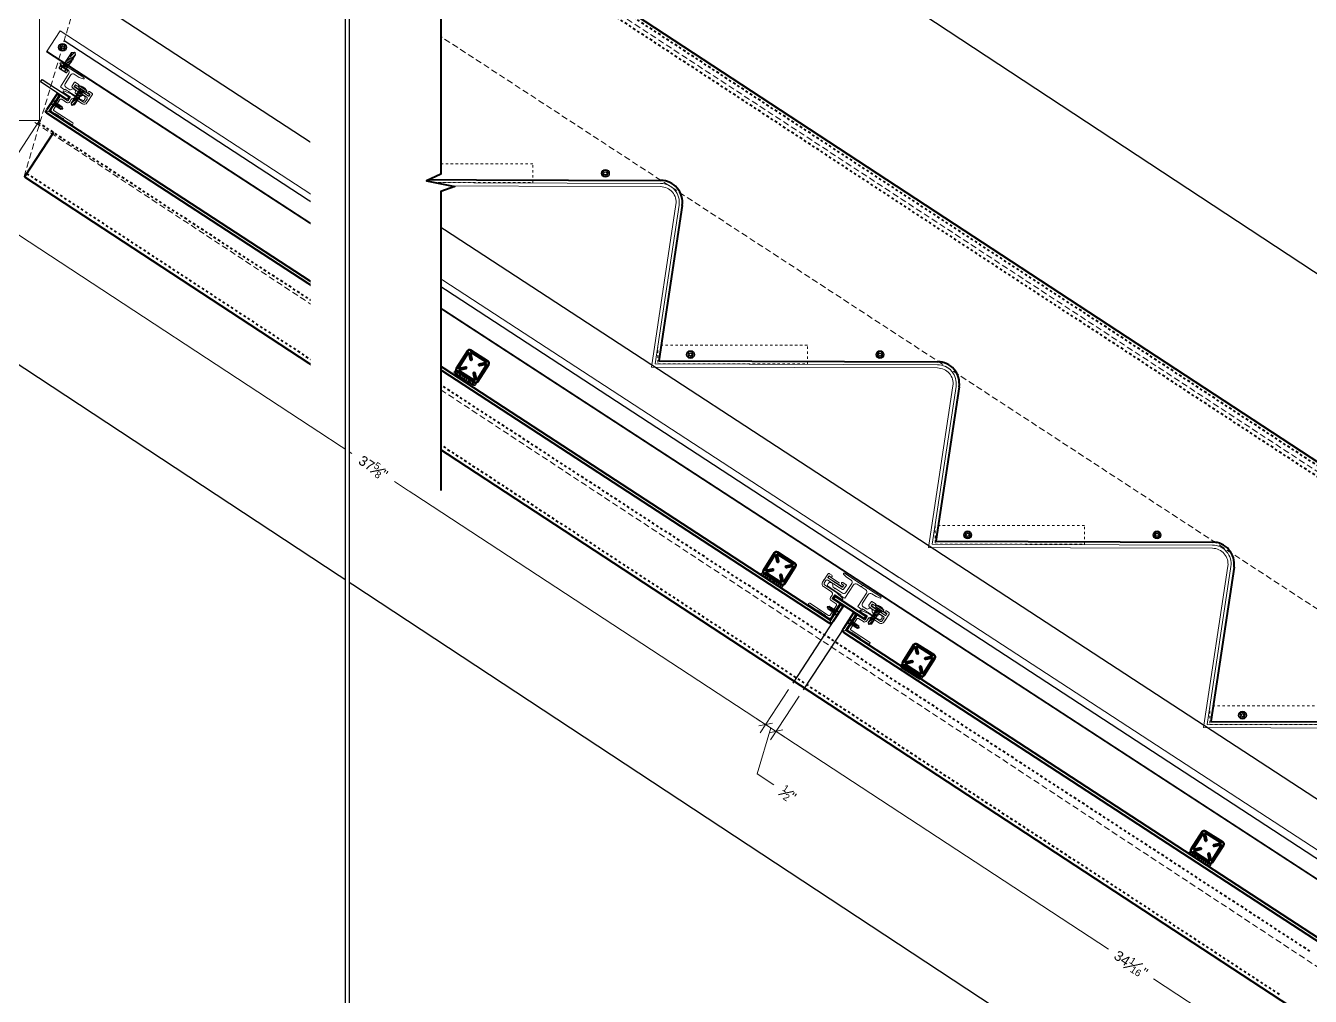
# Model space of a CAD drawing. Header units: inches. Extents: x -301 to 39679, y -468 to 370.
# Drawn here: x 1536.1 to 1587.7, y 42.2 to 81.2 of the extents above; entities that cross this region are included whole.
import ezdxf
from ezdxf.enums import TextEntityAlignment as Align

# ---------------------------------------------------------------- set-up
doc = ezdxf.new("R2010")
doc.units = ezdxf.units.IN
doc.header["$MEASUREMENT"] = 0
for name, pattern in [('DASHED', [0.75, 0.5, -0.25]), ('DASHED2', [0.375, 0.25, -0.125]), ('HIDDEN', [0.375, 0.25, -0.125]), ('HIDDEN2', [0.1875, 0.125, -0.0625])]:
    doc.linetypes.add(name, pattern=pattern)
doc.layers.get('Defpoints').update_dxf_attribs({"color": 3})
doc.layers.add('NSE-Border', color=156, linetype='Continuous', plot=False)
doc.layers.add('NSE-Construction', color=86, linetype='Continuous', plot=False)
for name, color, linetype, lineweight in [('NSE-By_Others', 252, 'Continuous', 0), ('NSE-By_Others_Hidden', 252, 'HIDDEN', 0), ('NSE-Furring 01', 30, 'Continuous', 18), ('NSE-Hardware', 111, 'Continuous', 25), ('NSE-Notes', 11, 'Continuous', 40), ('NSE-Panels 01', 1, 'Continuous', 40), ('NSE-Sealant', 143, 'Continuous', 13), ('NSE-Title', 51, 'Continuous', 9)]:
    doc.layers.add(name, color=color, linetype=linetype, lineweight=lineweight)
doc.layers.add('NSE-Detail Border', color=7, linetype='Continuous')
doc.layers.add('Wipeouts', color=7, linetype='Continuous')
doc.styles.add('004 - NSSM - Standard', font='arial.ttf', dxfattribs={"height": 0.4})
doc.styles.add('008 - NSSM - Standard', font='arial.ttf', dxfattribs={"height": 0.8})
doc.styles.add('3_0-0_TEXT', font='simplex.shx', dxfattribs={"width": 0.7, "height": 0.375})
doc.dimstyles.new('$$$FASTENER$$$', dxfattribs={"dimtxt": 0.375, "dimasz": 0, "dimexe": 0, "dimexo": 0, "dimgap": 0, "dimtad": 0, "dimtih": 1, "dimtoh": 1, "dimdec": 4, "dimzin": 3, "dimdsep": 46, "dimlunit": 4, "dimtxsty": '3_0-0_TEXT', "dimblk": 'NONE', "dimcen": 0, "dimclrd": 256, "dimclre": 256, "dimclrt": 256, "dimadec": 0, "dimazin": 0, "dimtfac": 0.375, "dimtdec": 4, "dimtofl": 0, "dimtmove": 1, "dimatfit": 3, "dimldrblk": 'NONE', "dimfxl": 1, "dimtolj": 1, "dimtzin": 0, "dimarcsym": 0})
doc.dimstyles.new('004 - NSSM - Standard$0', dxfattribs={"dimtxt": 0.4, "dimasz": 0.4, "dimexe": 0.4, "dimexo": 0.4, "dimgap": 0.4, "dimtad": 0, "dimdec": 4, "dimzin": 3, "dimdsep": 46, "dimlunit": 5, "dimtxsty": '004 - NSSM - Standard', "dimblk": 'OBLIQUE', "dimcen": 0.4, "dimclrd": 256, "dimclre": 256, "dimclrt": 256, "dimazin": 0, "dimtfac": 0.7, "dimtdec": 4, "dimtmove": 1, "dimatfit": 2, "dimfxl": 1, "dimtfill": 1, "dimtfillclr": 11, "dimfrac": 1, "dimtolj": 1, "dimtzin": 0, "dimlwd": 0, "dimlwe": 0, "dimarcsym": 0})

# ---------------------------------------------------------------- blocks, each defined once
blk = doc.blocks.new('*U156')
blk.add_wipeout([(32.646, 1.129), (32.646, 0), (0, 0), (0, 22.625), (32.688, 22.625), (32.688, 0), (32.646, 0), (32.646, 22.583), (0.042, 22.583), (0.042, 1.129)])
at = {"layer": 'Defpoints', "ltscale": 0.0625}
blk.add_lwpolyline([(0.042, 1.129), (32.646, 1.129), (32.646, 22.583), (0.042, 22.583)], close=True, dxfattribs=at)
at = {"layer": 'NSE-Border', "ltscale": 0.0625}
blk.add_lwpolyline([(0, 0), (32.688, 0), (32.688, 22.625), (0, 22.625)], close=True, dxfattribs=at)
at = {"layer": 'Defpoints', "style": '008 - NSSM - Standard'}
blk.add_attdef('DETAIL_NUMBER', text='', height=0.218, dxfattribs=at).set_placement((0.625, 0.567), align=Align.MIDDLE_CENTER)
at = {"layer": 'NSE-Title', "style": '004 - NSSM - Standard'}
for tag, p in [('DETAIL_DESCRIPTION', (1.129, 0.62)), ('ARCH_REF', (2.197, 0.388))]:
    blk.add_attdef(tag, p, '', height=0.134, dxfattribs=at)
blk = doc.blocks.new('_None')
blk = doc.blocks.new('*U110')
at = {"linetype": 'Continuous'}
blk.add_lwpolyline([(0.642, -1.543), (0.77, -1.543, 0.414214), (0.9, -1.413), (0.9, -1.041, -0.414214), (1, -0.941), (1.109, -0.941, 0.414214), (1.205, -0.845), (1.205, -0.616, -0.414214), (1.255, -0.566), (1.71, -0.566, -0.414214), (1.76, -0.616), (1.76, -1.503, 1), (1.84, -1.503), (1.84, -1.121, 0.302776), (1.827, -1.103, -0.666667), (1.827, -1.08, 0.666667), (1.827, -1.043, -0.666667), (1.827, -1.02, 0.666667), (1.827, -0.983, -0.666667), (1.827, -0.96, 0.666667), (1.827, -0.923, -0.666667), (1.827, -0.9, 0.666667), (1.827, -0.863, -0.666667), (1.827, -0.84, 0.666667), (1.827, -0.803, -0.666667), (1.827, -0.78, 0.666667), (1.827, -0.743, -0.666667), (1.827, -0.72, 0.302776), (1.84, -0.701), (1.84, -0.539, 0.198912), (1.835, -0.528), (1.797, -0.491, 0.198912), (1.786, -0.486), (1.654, -0.486, 0.302776), (1.636, -0.498, -0.666667), (1.612, -0.498, 0.666667), (1.576, -0.498, -0.666667), (1.552, -0.498, 0.666667), (1.516, -0.498, -0.666667), (1.492, -0.498, 0.666667), (1.456, -0.498, -0.666667), (1.432, -0.498, 0.666667), (1.396, -0.498, -0.666667), (1.372, -0.498, 0.666667), (1.336, -0.498, -0.666667), (1.312, -0.498, 0.666667), (1.276, -0.498, -0.666667), (1.252, -0.498, 0.666667), (1.216, -0.498, -0.666667), (1.192, -0.498, 0.302776), (1.174, -0.486), (1.141, -0.486, 0.414214), (1.125, -0.502), (1.125, -0.845, -0.414214), (1.109, -0.861), (0.948, -0.861, -0.414214), (0.932, -0.845), (0.932, -0.58, 0.045635), (0.931, -0.577), (0.917, -0.5, 0.832406), (0.883, -0.5), (0.82, -0.843, 0.045635), (0.82, -0.845), (0.82, -1.413, -0.414214), (0.77, -1.463), (0.642, -1.463, -0.414214), (0.592, -1.413), (0.592, -0.861, 0.01996), (0.592, -0.86), (0.581, -0.719, 0.391021), (0.531, -0.673), (0.354, -0.673, 0.414214), (0.338, -0.689), (0.338, -0.849, 1), (0.418, -0.849), (0.418, -0.769, -0.414214), (0.434, -0.753), (0.496, -0.753, -0.414214), (0.512, -0.769), (0.512, -1.086, 0.262938), (0.52, -1.1, -0.564932), (0.52, -1.125, 0.262938), (0.512, -1.139), (0.512, -1.447, -0.414214), (0.496, -1.463), (0.434, -1.463, -0.414214), (0.418, -1.447), (0.418, -1.383, 1), (0.338, -1.383), (0.338, -1.493, 0.414214), (0.388, -1.543), (0.706, -1.543)], format="xyb", dxfattribs=at)
at = {"linetype": 'DASHED', "lineweight": 0, "transparency": 16777216}
blk.add_lwpolyline([(0.496, -0.772), (0.496, -1.452), (0.434, -1.452), (0.434, -0.772)], close=True, dxfattribs=at)
blk = doc.blocks.new('*U158')
at = {"transparency": 16777216}
blk.add_lwpolyline([(0.798, -0.617), (0.806, -0.625), (0.798, -0.632), (0.806, -0.64), (0.798, -0.647), (0.806, -0.655), (0.798, -0.662), (0.806, -0.67), (0.798, -0.677), (0.806, -0.685), (0.798, -0.692), (0.806, -0.7), (0.798, -0.707), (0.806, -0.715), (0.798, -0.722), (0.806, -0.73), (0.798, -0.737), (0.806, -0.745), (0.798, -0.752), (0.806, -0.76), (0.798, -0.767), (0.806, -0.775), (0.798, -0.782), (0.806, -0.79), (0.798, -0.797), (0.806, -0.805), (0.798, -0.812), (0.806, -0.82), (0.798, -0.827), (0.806, -0.835), (0.798, -0.842), (0.806, -0.85), (0.798, -0.857), (0.806, -0.865), (0.798, -0.872), (0.806, -0.88), (0.798, -0.887), (0.806, -0.895), (0.798, -0.902), (0.806, -0.91), (0.798, -0.917), (0.806, -0.925), (0.798, -0.932), (0.806, -0.94), (0.798, -0.947), (0.806, -0.955), (0.798, -0.962), (0.806, -0.97), (0.798, -0.977), (0.806, -0.985), (0.798, -0.992), (0.806, -1), (0.798, -1.007), (0.806, -1.015), (0.798, -1.022), (0.806, -1.03), (0.798, -1.037), (0.806, -1.045), (0.798, -1.052), (0.806, -1.06), (0.798, -1.067), (0.806, -1.075), (0.798, -1.082), (0.806, -1.09), (0.798, -1.097), (0.806, -1.105), (0.798, -1.112), (0.806, -1.12), (0.798, -1.127), (0.806, -1.135), (0.798, -1.142), (0.806, -1.15), (0.798, -1.157), (0.806, -1.165), (0.806, -1.187), (0.789, -1.35, -0.383421), (0.761, -1.375), (0.716, -1.375, -0.918526), (0.679, -1.179, 0.337188), (0.716, -1.131), (0.716, -0.948, 0.337188), (0.679, -0.9, -0.760886), (0.679, -0.707, 0.337188), (0.716, -0.659), (0.716, -0.497, 0.414214), (0.616, -0.397), (0.19, -0.397, 0.414214), (0.09, -0.497), (0.09, -0.71), (0.055, -0.875, -0.900068), (0, -0.87), (0, -0.015, 1), (0, 0.015), (0, 0.87, -0.900068), (0.055, 0.875), (0.09, 0.71), (0.09, 0.497, 0.414214), (0.19, 0.397), (0.616, 0.397, 0.414214), (0.716, 0.497), (0.716, 0.835, 1), (0.716, 0.855), (0.716, 0.869, 1), (0.716, 0.889), (0.716, 0.943, 0.337188), (0.679, 0.991, -0.873386), (0.706, 1.187), (0.761, 1.187, -0.383421), (0.789, 1.163), (0.806, 1), (0.806, 0.513), (0.836, 0.513), (0.836, 0.397), (0.825, 0.307), (0.19, 0.307, 0.414214), (0.09, 0.207), (0.09, 0.015, 1), (0.09, -0.015), (0.09, -0.207, 0.414214), (0.19, -0.307), (0.825, -0.307), (0.836, -0.397), (0.836, -0.513), (0.806, -0.513), (0.806, -0.55), (0.798, -0.557), (0.806, -0.565), (0.798, -0.572), (0.806, -0.58), (0.798, -0.587), (0.806, -0.595), (0.798, -0.602), (0.806, -0.61)], format="xyb", close=True, dxfattribs=at)
blk = doc.blocks.new('Bolt Head')
blk.add_lwpolyline([(0.25, 0), (0.12, 0.22), (-0.12, 0.22), (-0.25, 0), (-0.12, -0.22), (0.12, -0.22)], close=True)
for radius in [0.312, 0.125]:
    blk.add_circle((0, 0), radius)
blk = doc.blocks.new('*U49')
at = {"linetype": 'Continuous'}
blk.add_lwpolyline([(0.642, 1.543), (0.77, 1.543, -0.414214), (0.9, 1.413), (0.9, 1.041, 0.414214), (1, 0.941), (1.109, 0.941, -0.414214), (1.205, 0.845), (1.205, 0.616, 0.414214), (1.255, 0.566), (1.71, 0.566, 0.414214), (1.76, 0.616), (1.76, 1.503, -1), (1.84, 1.503), (1.84, 1.121, -0.302776), (1.827, 1.103, 0.666667), (1.827, 1.08, -0.666667), (1.827, 1.043, 0.666667), (1.827, 1.02, -0.666667), (1.827, 0.983, 0.666667), (1.827, 0.96, -0.666667), (1.827, 0.923, 0.666667), (1.827, 0.9, -0.666667), (1.827, 0.863, 0.666667), (1.827, 0.84, -0.666667), (1.827, 0.803, 0.666667), (1.827, 0.78, -0.666667), (1.827, 0.743, 0.666667), (1.827, 0.72, -0.302776), (1.84, 0.701), (1.84, 0.539, -0.198912), (1.835, 0.528), (1.797, 0.491, -0.198912), (1.786, 0.486), (1.654, 0.486, -0.302776), (1.636, 0.498, 0.666667), (1.612, 0.498, -0.666667), (1.576, 0.498, 0.666667), (1.552, 0.498, -0.666667), (1.516, 0.498, 0.666667), (1.492, 0.498, -0.666667), (1.456, 0.498, 0.666667), (1.432, 0.498, -0.666667), (1.396, 0.498, 0.666667), (1.372, 0.498, -0.666667), (1.336, 0.498, 0.666667), (1.312, 0.498, -0.666667), (1.276, 0.498, 0.666667), (1.252, 0.498, -0.666667), (1.216, 0.498, 0.666667), (1.192, 0.498, -0.302776), (1.174, 0.486), (1.141, 0.486, -0.414214), (1.125, 0.502), (1.125, 0.845, 0.414214), (1.109, 0.861), (0.948, 0.861, 0.414214), (0.932, 0.845), (0.932, 0.58, -0.045635), (0.931, 0.577), (0.917, 0.5, -0.832406), (0.883, 0.5), (0.82, 0.843, -0.045635), (0.82, 0.845), (0.82, 1.413, 0.414214), (0.77, 1.463), (0.642, 1.463, 0.414214), (0.592, 1.413), (0.592, 0.861, -0.01996), (0.592, 0.86), (0.581, 0.719, -0.391021), (0.531, 0.673), (0.354, 0.673, -0.414214), (0.338, 0.689), (0.338, 0.849, -1), (0.418, 0.849), (0.418, 0.769, 0.414214), (0.434, 0.753), (0.496, 0.753, 0.414214), (0.512, 0.769), (0.512, 1.086, -0.262938), (0.52, 1.1, 0.564932), (0.52, 1.125, -0.262938), (0.512, 1.139), (0.512, 1.447, 0.414214), (0.496, 1.463), (0.434, 1.463, 0.414214), (0.418, 1.447), (0.418, 1.383, -1), (0.338, 1.383), (0.338, 1.493, -0.414214), (0.388, 1.543), (0.706, 1.543)], format="xyb", dxfattribs=at)
at = {"linetype": 'DASHED', "lineweight": 0, "transparency": 16777216}
blk.add_lwpolyline([(0.496, 0.772), (0.496, 1.452), (0.434, 1.452), (0.434, 0.772)], close=True, dxfattribs=at)
blk = doc.blocks.new('*U130')
at = {"transparency": 16777216}
blk.add_lwpolyline([(0.716, -1.011, 1), (0.716, -0.991), (0.716, -0.948, 0.337188), (0.679, -0.9, -0.760886), (0.679, -0.707, 0.337188), (0.716, -0.659), (0.716, -0.471, 0.414214), (0.616, -0.371), (0.19, -0.371, 0.414214), (0.09, -0.471), (0.09, -0.71), (0.055, -0.875, -0.900068), (0, -0.87), (0, -0.015, 1), (0, 0.015), (0, 0.222, -0.900068), (0.055, 0.228), (0.09, 0.062), (0.09, 0.015, 1), (0.09, -0.015), (0.09, -0.181, 0.414214), (0.19, -0.281), (0.825, -0.281), (0.836, -0.371), (0.836, -0.487), (0.806, -0.487), (0.806, -0.55), (0.798, -0.557), (0.806, -0.565), (0.798, -0.572), (0.806, -0.58), (0.798, -0.587), (0.806, -0.595), (0.798, -0.602), (0.806, -0.61), (0.798, -0.617), (0.806, -0.625), (0.798, -0.632), (0.806, -0.64), (0.798, -0.647), (0.806, -0.655), (0.798, -0.662), (0.806, -0.67), (0.798, -0.677), (0.806, -0.685), (0.798, -0.692), (0.806, -0.7), (0.798, -0.707), (0.806, -0.715), (0.798, -0.722), (0.806, -0.73), (0.798, -0.737), (0.806, -0.745), (0.798, -0.752), (0.806, -0.76), (0.798, -0.767), (0.806, -0.775), (0.798, -0.782), (0.806, -0.79), (0.798, -0.797), (0.806, -0.805), (0.798, -0.812), (0.806, -0.82), (0.798, -0.827), (0.806, -0.835), (0.798, -0.842), (0.806, -0.85), (0.798, -0.857), (0.806, -0.865), (0.798, -0.872), (0.806, -0.88), (0.798, -0.887), (0.806, -0.895), (0.798, -0.902), (0.806, -0.91), (0.798, -0.917), (0.806, -0.925), (0.798, -0.932), (0.806, -0.94), (0.798, -0.947), (0.806, -0.955), (0.798, -0.962), (0.806, -0.97), (0.798, -0.977), (0.806, -0.985), (0.798, -0.992), (0.806, -1), (0.798, -1.007), (0.806, -1.015), (0.798, -1.022), (0.806, -1.03), (0.798, -1.037), (0.806, -1.045), (0.798, -1.052), (0.806, -1.06), (0.798, -1.067), (0.806, -1.075), (0.798, -1.082), (0.806, -1.09), (0.798, -1.097), (0.806, -1.105), (0.798, -1.112), (0.806, -1.12), (0.798, -1.127), (0.806, -1.135), (0.798, -1.142), (0.806, -1.15), (0.798, -1.157), (0.806, -1.165), (0.806, -1.187), (0.789, -1.35, -0.383421), (0.761, -1.375), (0.716, -1.375, -0.918526), (0.679, -1.179, 0.337188), (0.716, -1.131), (0.716, -1.044, 1), (0.716, -1.024)], format="xyb", close=True, dxfattribs=at)
blk = doc.blocks.new('*U167')
blk.add_wipeout([(0, -12.315), (0, -0.315), (0.569, -0.112), (-0.569, 0.112), (0, 0.383), (0, 12.383), (-5.241, 12.377), (-5.21, -12.32)]).dxf.layer = 'Wipeouts'
blk.add_lwpolyline([(0, 12.383), (0, 0.383), (-0.569, 0.112), (0.569, -0.112), (0, -0.315), (0, -12.315)])
blk = doc.blocks.new('_Oblique')
at = {"color": 0, "linetype": 'ByBlock', "lineweight": -2}
blk.add_line((-0.5, -0.5), (0.5, 0.5), dxfattribs=at)
blk = doc.blocks.new('*D258')
at = {"layer": 'Defpoints', "color": 0, "transparency": 16777216}
for p in [(1567.398, 54.598), (1566.255, 52.853), (1595.892, 35.929)]:
    blk.add_point(p, dxfattribs=at)
at = {"layer": 'NSE-Construction', "lineweight": 0, "transparency": 16777216}
for p, q in [((1567.179, 54.263), (1566.036, 52.518)), ((1566.255, 52.853), (1579.6, 44.113)), ((1594.752, 34.19), (1581.407, 42.93)), ((1595.673, 35.595), (1594.533, 33.855))]:
    blk.add_line(p, q, dxfattribs=at)
at = {"layer": 'NSE-Construction', "lineweight": 0, "transparency": 16777216, "xscale": 0.4, "yscale": 0.4, "zscale": 0.4}
for p, rotation in [((1566.255, 52.853), 146.7783065510827), ((1594.752, 34.19), 326.7783065510826)]:
    blk.add_blockref('_Oblique', p, dxfattribs=dict(at, rotation=rotation))
at = {"layer": 'NSE-Construction', "transparency": 16777216, "insert": (1580.504, 43.521), "char_height": 0.4, "attachment_point": 5, "rotation": 326.7783, "style": '004 - NSSM - Standard', "bg_fill": 3, "box_fill_scale": 1.25, "bg_fill_color": 256, "bg_fill_true_color": 13158600, "bg_fill_transparency": 0}
blk.add_mtext('\\A1;34{\\H0.7x;\\S1#16;}"', dxfattribs=at)
blk = doc.blocks.new('*D259')
at = {"layer": 'Defpoints', "color": 0, "transparency": 16777216}
for p in [(1566.979, 54.872), (1567.398, 54.598), (1565.837, 53.127)]:
    blk.add_point(p, dxfattribs=at)
at = {"layer": 'NSE-Construction', "lineweight": 0, "transparency": 16777216}
for p, q in [((1566.76, 54.537), (1565.618, 52.792)), ((1567.179, 54.263), (1566.036, 52.518)), ((1565.837, 53.127), (1565.502, 53.346)), ((1566.255, 52.853), (1565.837, 53.127)), ((1566.255, 52.853), (1565.837, 53.127)), ((1566.046, 52.99), (1565.499, 51.145)), ((1566.255, 52.853), (1566.59, 52.634)), ((1565.499, 51.145), (1566.168, 50.707))]:
    blk.add_line(p, q, dxfattribs=at)
at = {"layer": 'NSE-Construction', "lineweight": 0, "transparency": 16777216, "xscale": 0.4, "yscale": 0.4, "zscale": 0.4}
for p, rotation in [((1565.837, 53.127), 326.7783065510826), ((1566.255, 52.853), 146.7783065510827)]:
    blk.add_blockref('_Oblique', p, dxfattribs=dict(at, rotation=rotation))
at = {"layer": 'NSE-Construction', "transparency": 16777216, "insert": (1566.742, 50.331), "char_height": 0.4, "attachment_point": 5, "rotation": 326.7783, "style": '004 - NSSM - Standard', "bg_fill": 3, "box_fill_scale": 1.25, "bg_fill_color": 256, "bg_fill_true_color": 13158600, "bg_fill_transparency": 0}
blk.add_mtext('\\A1;{\\H0.7x;\\S1#2;}"', dxfattribs=at)
blk = doc.blocks.new('*D260')
at = {"layer": 'Defpoints', "color": 0, "transparency": 16777216}
for p in [(1536.918, 77.696), (1534.338, 73.756), (1566.979, 54.872)]:
    blk.add_point(p, dxfattribs=at)
at = {"layer": 'NSE-Construction', "lineweight": 0, "transparency": 16777216}
for p, q in [((1536.699, 77.361), (1534.119, 73.421)), ((1534.338, 73.756), (1549.229, 64.004)), ((1565.837, 53.127), (1550.946, 62.879)), ((1566.76, 54.537), (1565.618, 52.792))]:
    blk.add_line(p, q, dxfattribs=at)
at = {"layer": 'NSE-Construction', "lineweight": 0, "transparency": 16777216, "xscale": 0.4, "yscale": 0.4, "zscale": 0.4}
for p, rotation in [((1534.338, 73.756), 146.7783065510827), ((1565.837, 53.127), 326.7783065510826)]:
    blk.add_blockref('_Oblique', p, dxfattribs=dict(at, rotation=rotation))
at = {"layer": 'NSE-Construction', "transparency": 16777216, "insert": (1550.088, 63.442), "char_height": 0.4, "attachment_point": 5, "rotation": 326.7783, "style": '004 - NSSM - Standard', "bg_fill": 3, "box_fill_scale": 1.25, "bg_fill_color": 256, "bg_fill_true_color": 13158600, "bg_fill_transparency": 0}
blk.add_mtext('\\A1;37{\\H0.7x;\\S5#8;}"', dxfattribs=at)
blk = doc.blocks.new('*U287')
at = {"layer": 'NSE-Sealant', "linetype": 'ByBlock', "lineweight": -2}
h = blk.add_hatch(dxfattribs=at)
h.set_pattern_fill('ANSI31', color=0, scale=0.5)
h.set_pattern_definition([(45, (-0.80175, 0.5), (-0.0441942, 0.0441942), [])])
edge = h.paths.add_edge_path()
edge.add_arc((0.874, 0.062), 0.0625, 269.4022, 450.5978)
edge.add_line((0.873, 0.125), (0, 0.125))
edge.add_arc((-0.001, 0.062), 0.0625, 89.4022, 270.5978)
edge.add_line((0, 0), (0.873, 0))
at = {"layer": 'NSE-Sealant', "color": 0, "linetype": 'ByBlock', "lineweight": -2}
for p, q in [((0, 0.125), (0.873, 0.125)), ((0.873, 0), (0, 0))]:
    blk.add_line(p, q, dxfattribs=at)
for centre, start, end in [((-0.001, 0.062), 89.4022, 270.5978), ((0.874, 0.062), 269.4022, 90.5978)]:
    blk.add_arc(centre, 0.0625, start, end, dxfattribs=at)
blk = doc.blocks.new('NorthClad Tube Stiffener')
at = {"lineweight": 50}
for points in [[(-0.417, 0.125, -0.414214), (-0.5, 0.208), (-0.5, 1.042, -0.414214), (-0.417, 1.125), (0.417, 1.125, -0.414214), (0.5, 1.042), (0.5, 0.208, -0.414214), (0.417, 0.125)], [(0.177, 0.409), (0.359, 0.227, -0.668179), (0.34, 0.18), (-0.34, 0.18, -0.668179), (-0.359, 0.227), (-0.177, 0.409, 1), (-0.216, 0.448), (-0.398, 0.266, -0.668179), (-0.445, 0.285), (-0.445, 0.965, -0.668179), (-0.398, 0.984), (-0.216, 0.802, 1), (-0.177, 0.841), (-0.359, 1.023, -0.668179), (-0.34, 1.07), (0.34, 1.07, -0.668179), (0.359, 1.023), (0.177, 0.841, 1), (0.216, 0.802), (0.398, 0.984, -0.668179), (0.445, 0.965), (0.445, 0.285, -0.668179), (0.398, 0.266), (0.216, 0.448, 1)]]:
    blk.add_lwpolyline(points, format="xyb", close=True, dxfattribs=at)
at = {"rotation": 180}
blk.add_blockref('*U287', (0.437, 0.125), dxfattribs=at)
blk = doc.blocks.new('*U30')
blk.add_lwpolyline([(0.035, -0.125), (0.035, 0.125), (0.052, 0.125), (0.052, -0.125)], close=True)
for points in [[(0.052, 0.11), (0.136, 0.05), (0.5, 0.05), (0.552, 0), (0.5, -0.05), (0.136, -0.05), (0.052, -0.11), (0.052, 0.11)], [(0.5, 0.05), (0.402, 0.029), (0.373, 0), (0.402, -0.029), (0.5, -0.05)], [(0.402, 0.029), (0.552, 0)]]:
    blk.add_leader(points, dimstyle='$$$FASTENER$$$')
at = {"has_arrowhead": 0}
for points in [[(0.143, 0.05), (0.148, 0.069), (0.184, -0.063), (0.187, -0.051)], [(0.175, 0.05), (0.18, 0.069), (0.215, -0.063), (0.218, -0.051)], [(0.206, 0.05), (0.211, 0.069), (0.246, -0.063), (0.25, -0.051)], [(0.237, 0.05), (0.242, 0.069), (0.278, -0.063), (0.281, -0.051)], [(0.268, 0.05), (0.273, 0.069), (0.309, -0.063), (0.312, -0.051)], [(0.3, 0.05), (0.305, 0.069), (0.34, -0.063), (0.343, -0.051)], [(0.331, 0.05), (0.336, 0.069), (0.371, -0.063), (0.375, -0.051)], [(0.362, 0.05), (0.367, 0.069), (0.403, -0.063), (0.406, -0.051)], [(0.136, 0), (0.153, -0.063), (0.156, -0.051)]]:
    blk.add_leader(points, dimstyle='$$$FASTENER$$$', dxfattribs=at)
blk = doc.blocks.new('*U255')
blk.add_lwpolyline([(33.94, -0.124), (0.125, -0.125), (0.125, -0.876), (0, -0.876), (0, -0.125, -0.414214), (0.125, 0), (33.94, 0.001, -0.414214), (34.065, -0.124)], format="xyb")
blk.add_lwpolyline([(33.94, -0.124), (33.94, -0.875), (34.065, -0.874), (34.065, -0.124)])
at = {"layer": 'Defpoints'}
for p, q in [((0, 0), (0.185, -0.185)), ((34.065, 0.001), (33.88, -0.184)), ((0.125, -0.876), (0.178, -0.876)), ((33.94, -0.875), (33.887, -0.875))]:
    blk.add_line(p, q, dxfattribs=at)
for points in [[(0.125, 0), (0, 0), (0, -0.125)], [(33.94, 0.001), (34.065, 0.001), (34.065, -0.124)]]:
    blk.add_lwpolyline(points, dxfattribs=at)
at = {"layer": 'NSE-Hardware', "xscale": -1, "rotation": 180}
blk.add_blockref('*U30', (-0.035, -0.501), dxfattribs=at)
at = {"layer": 'NSE-Hardware', "xscale": -1}
blk.add_blockref('*U30', (34.1, -0.499), dxfattribs=at)
blk = doc.blocks.new('*U256')
blk.add_lwpolyline([(37.531, -0.123), (0.125, -0.125), (0.125, -0.876), (0, -0.876), (0, -0.125, -0.414214), (0.125, 0), (37.531, 0.002, -0.414214), (37.656, -0.123)], format="xyb")
blk.add_lwpolyline([(37.531, -0.123), (37.531, -0.875), (37.656, -0.873), (37.656, -0.123)])
at = {"layer": 'Defpoints'}
for p, q in [((0, 0), (0.185, -0.185)), ((37.656, 0.002), (37.47, -0.184)), ((0.125, -0.876), (0.178, -0.876)), ((37.531, -0.875), (37.478, -0.875))]:
    blk.add_line(p, q, dxfattribs=at)
for points in [[(0.125, 0), (0, 0), (0, -0.125)], [(37.531, 0.002), (37.656, 0.002), (37.656, -0.123)]]:
    blk.add_lwpolyline(points, dxfattribs=at)
at = {"layer": 'NSE-Hardware', "xscale": -1, "rotation": 180}
blk.add_blockref('*U30', (-0.035, -0.501), dxfattribs=at)
at = {"layer": 'NSE-Hardware', "xscale": -1}
blk.add_blockref('*U30', (37.69, -0.499), dxfattribs=at)
blk = doc.blocks.new('*U127')
for p, q in [((-0.061, 0.09), (0.028, 0.09)), ((-0.061, -0.09), (0.028, -0.09))]:
    blk.add_line(p, q)
for points in [[(0.028, 0.181), (-0.061, 0.181, 0.414214), (-0.073, 0.168), (-0.073, -0.168, 0.414214), (-0.061, -0.18), (0.028, -0.18)], [(-0.073, 0.103, 0.414214), (-0.061, 0.09, 0.414214), (-0.073, 0.078)], [(-0.073, -0.078, 0.414214), (-0.061, -0.09, 0.414214), (-0.073, -0.103)]]:
    blk.add_lwpolyline(points, format="xyb")
blk.add_lwpolyline([(0.052, 0.196), (0.028, 0.196), (0.028, -0.196), (0.052, -0.196)], close=True)
for points in [[(0.052, 0.08), (0.719, 0.08), (0.802, 0), (0.719, -0.08), (0.052, -0.08), (0.052, 0.08)], [(0.719, 0.08), (0.562, 0.046), (0.516, 0), (0.562, -0.046), (0.719, -0.08)], [(0.562, 0.046), (0.802, 0)]]:
    blk.add_leader(points, dimstyle='$$$FASTENER$$$')
at = {"has_arrowhead": 0}
for points in [[(0.078, 0.08), (0.085, 0.108), (0.143, -0.108), (0.151, -0.08)], [(0.14, 0.08), (0.148, 0.108), (0.206, -0.108), (0.213, -0.08)], [(0.203, 0.08), (0.21, 0.108), (0.268, -0.108), (0.276, -0.08)], [(0.265, 0.08), (0.273, 0.108), (0.331, -0.108), (0.338, -0.08)], [(0.328, 0.08), (0.335, 0.108), (0.393, -0.108), (0.401, -0.08)], [(0.39, 0.08), (0.398, 0.108), (0.456, -0.108), (0.463, -0.08)], [(0.453, 0.08), (0.46, 0.108), (0.518, -0.108), (0.526, -0.08)], [(0.052, 0), (0.081, -0.108), (0.088, -0.08)]]:
    blk.add_leader(points, dimstyle='$$$FASTENER$$$', dxfattribs=at)
blk = doc.blocks.new('*U271')
for points in [[(-0.011, 0.18), (-0.011, -0.18)], [(0.052, -0.18), (0.052, 0.18)]]:
    blk.add_lwpolyline(points)
for centre, radius, start, end in [((0.403, 0), 0.452, 156.4899, 203.5101), ((0.02, 0.117), 0.0706, 63.732, 116.268), ((0.02, -0.117), 0.0706, 243.732, 296.268)]:
    blk.add_arc(centre, radius, start, end)
for points in [[(0.052, 0.065), (0.735, 0.065), (0.802, 0), (0.735, -0.065), (0.052, -0.065), (0.052, 0.065)], [(0.735, 0.065), (0.607, 0.037), (0.569, 0), (0.607, -0.037), (0.735, -0.065)], [(0.607, 0.037), (0.802, 0)]]:
    blk.add_leader(points, dimstyle='$$$FASTENER$$$')
at = {"has_arrowhead": 0}
for points in [[(0.081, 0.065), (0.089, 0.095), (0.14, -0.095), (0.148, -0.065)], [(0.143, 0.065), (0.151, 0.095), (0.202, -0.095), (0.21, -0.065)], [(0.206, 0.065), (0.214, 0.095), (0.265, -0.095), (0.273, -0.065)], [(0.268, 0.065), (0.276, 0.095), (0.327, -0.095), (0.335, -0.065)], [(0.331, 0.065), (0.339, 0.095), (0.39, -0.095), (0.398, -0.065)], [(0.393, 0.065), (0.401, 0.095), (0.452, -0.095), (0.46, -0.065)], [(0.456, 0.065), (0.464, 0.095), (0.515, -0.095), (0.523, -0.065)], [(0.518, 0.065), (0.526, 0.095), (0.577, -0.095), (0.585, -0.065)], [(0.052, 0), (0.077, -0.095), (0.085, -0.065)]]:
    blk.add_leader(points, dimstyle='$$$FASTENER$$$', dxfattribs=at)

msp = doc.modelspace()

# ---------------------------------------------------------------- linework, layer by layer
at = {"color": 253, "linetype": 'DASHED2', "lineweight": 0, "extrusion": (3.20393e-20, 1, -1.2238e-14)}
for p, q in [((1536.0726, 75.12028), (1541.62384, 93.85036)), ((1586.43155, 42.12746), (1536.0726, 75.12028))]:
    msp.add_line(p, q, dxfattribs=at)
at = {"color": 0, "linetype": 'Continuous', "lineweight": 0, "extrusion": (3.20393e-20, 1, -1.2238e-14)}
for p, q in [((1536.6999, 82.85544), (1536.69189, 77.36018)), ((1551.45757, 81.14701), (1550.52843, 74.99529)), ((1492.28702, 77.42471), (1536.69189, 77.36018)), ((1550.52843, 74.99529), (1561.62545, 74.95808)), ((1550.59555, 75.09981), (1550.59627, 75.09945)), ((1562.48768, 73.95242), (1561.54649, 67.72087)), ((1561.54577, 67.72123), (1561.54649, 67.72087)), ((1561.54649, 67.72087), (1572.74302, 67.68332)), ((1573.60526, 66.67766), (1572.67009, 60.48602)), ((1572.66938, 60.48639), (1572.67009, 60.48602)), ((1572.67009, 60.48602), (1583.77558, 60.44878)), ((1584.63781, 59.44312), (1583.70264, 53.25148)), ((1568.95024, 57.87819), (1568.94957, 57.87866)), ((1569.3692, 57.60532), (1569.36854, 57.60579)), ((1583.70193, 53.25185), (1583.70264, 53.25148))]:
    msp.add_line(p, q, dxfattribs=at)
at = {"layer": 'NSE-By_Others', "linetype": 'DASHED2', "extrusion": (3.20393e-20, 1, -1.2238e-14)}
for p, q in [((1660.86283, 15.52857), (1541.63072, 93.64371)), ((1660.86283, 10.1712), (1540.47984, 88.77637))]:
    msp.add_line(p, q, dxfattribs=at)
at = {"layer": 'NSE-By_Others', "linetype": 'Continuous', "extrusion": (3.20393e-20, 1, -1.2238e-14)}
for p, q in [((1551.20965, 81.1847), (1550.23727, 74.74663)), ((1551.33325, 81.16603), (1550.38249, 74.87114)), ((1550.38249, 74.87114), (1561.62429, 74.83344)), ((1550.23727, 74.74663), (1561.62387, 74.70844)), ((1562.23977, 73.99011), (1561.25532, 67.4722)), ((1562.36337, 73.97144), (1561.40055, 67.59672)), ((1561.40055, 67.59672), (1572.74187, 67.55868)), ((1561.25532, 67.4722), (1572.74145, 67.43368)), ((1573.35734, 66.71535), (1572.37893, 60.23736)), ((1573.48094, 66.69668), (1572.52415, 60.36187)), ((1572.52415, 60.36187), (1583.77442, 60.32414)), ((1572.37893, 60.23736), (1583.774, 60.19915)), ((1584.3899, 59.48081), (1583.41148, 53.00282)), ((1584.51349, 59.46214), (1583.55671, 53.12733)), ((1583.55671, 53.12733), (1594.80028, 53.08963)), ((1583.41148, 53.00282), (1594.79986, 52.96463))]:
    msp.add_line(p, q, dxfattribs=at)
at = {"layer": 'NSE-By_Others', "linetype": 'DASHED2', "extrusion": (0.003242, -0.001453, 0.999994)}
msp.add_line((1536.50863, 77.28046), (1638.2998, 10.29509), dxfattribs=at)
at = {"layer": 'NSE-By_Others', "linetype": 'Continuous'}
for centre, radius in [((1550.59166, 81.27804), 0.75), ((1561.62178, 74.08345), 0.75), ((1561.62178, 74.08345), 0.625), ((1572.73935, 66.80869), 0.75), ((1572.73935, 66.80869), 0.625), ((1583.77191, 59.57415), 0.625), ((1583.77191, 59.57415), 0.75)]:
    msp.add_arc(centre, radius, 351.411141, 89.807858, dxfattribs=at)
at = {"layer": 'NSE-By_Others_Hidden', "color": 253, "linetype": 'HIDDEN2', "ltscale": 0.5}
for points in [[(1550.49577, 74.87114), (1556.49577, 74.87114), (1556.49577, 75.62114), (1550.49577, 75.62114)], [(1572.63743, 60.36187), (1578.63743, 60.36187), (1578.63743, 61.11187), (1572.63743, 61.11187)], [(1583.66998, 53.12733), (1589.66998, 53.12733), (1589.66998, 53.87733), (1583.66998, 53.87733)]]:
    msp.add_lwpolyline(points, close=True, dxfattribs=at)
at = {"layer": 'NSE-Construction', "extrusion": (0.003242, -0.001453, 0.999994)}
for p, q in [((1557.94985, 90.9781), (1659.93077, 23.86786)), ((1530.57921, 71.04943), (1632.56012, 3.9392))]:
    msp.add_line(p, q, dxfattribs=at)
at = {"layer": 'NSE-Construction'}
for p, q in [((1648.98815, 10.29589), (1538.27566, 82.55349)), ((1645.32927, 10.29561), (1537.68255, 80.55231))]:
    msp.add_line(p, q, dxfattribs=at)
msp.add_lwpolyline([(1536.72771, 78.90944), (1536.79593, 79.01418), (1537.87403, 78.30801), (1537.80581, 78.20327)], close=True, dxfattribs=at)
for points in [[(1568.95366, 57.88495), (1566.92629, 54.79046)], [(1569.37189, 57.61095), (1567.34453, 54.51645)]]:
    msp.add_lwpolyline(points, dxfattribs=at)
at = {"layer": 'NSE-Furring 01'}
for points in [[(1537.51931, 80.95641), (1536.97628, 80.12265), (1643.03099, 11.04896), (1643.57401, 11.88271)], [(1537.51931, 80.95641), (1643.57401, 11.88271)], [(1536.98993, 80.1436), (1643.04463, 11.06991)], [(1550.391, 72.57221), (1549.84797, 71.73845), (1551.52386, 70.64694), (1552.06689, 71.4807)], [(1550.391, 72.57221), (1552.06689, 71.4807)], [(1549.86162, 71.7594), (1551.53751, 70.66789)], [(1569.50576, 60.12323), (1571.18165, 59.03172)], [(1568.97638, 59.31042), (1570.65227, 58.21891)]]:
    msp.add_lwpolyline(points, dxfattribs=at)
at = {"layer": 'NSE-Panels 01', "color": 9, "linetype": 'HIDDEN2', "ltscale": 0.25, "extrusion": (3.20393e-20, 1, -1.2238e-14)}
for p, q in [((1597.5808, 57.22884), (1541.60916, 93.89876)), ((1597.5808, 56.78405), (1552.79692, 86.1243)), ((1536.17734, 75.23887), (1586.51672, 42.25893))]:
    msp.add_line(p, q, dxfattribs=at)
at = {"layer": 'NSE-Panels 01', "extrusion": (3.20393e-20, 1, -1.2238e-14)}
for p, q in [((1597.5808, 57.37828), (1541.67766, 94.00332)), ((1551.45685, 81.14738), (1550.52771, 74.99565)), ((1537.24962, 76.877), (1536.09088, 75.10834)), ((1536.09088, 75.10834), (1597.5808, 34.82303)), ((1550.52771, 74.99565), (1561.62473, 74.95844)), ((1562.48697, 73.95278), (1561.54577, 67.72123)), ((1561.54577, 67.72123), (1572.74231, 67.68368)), ((1573.60454, 66.67802), (1572.66938, 60.48639)), ((1572.66938, 60.48639), (1583.77486, 60.44914)), ((1584.63709, 59.44348), (1583.70193, 53.25185)), ((1583.70193, 53.25185), (1594.80072, 53.21463))]:
    msp.add_line(p, q, dxfattribs=at)
at = {"layer": 'NSE-Panels 01', "color": 9, "linetype": 'HIDDEN2', "ltscale": 0.25}
msp.add_line((1587.6811, 44.03619), (1536.63173, 77.28541), dxfattribs=at)
at = {"layer": 'NSE-Panels 01'}
msp.add_lwpolyline([(1550.13845, 70.17215), (1550.20667, 70.2769), (1550.74572, 69.92381), (1550.6775, 69.81907)], close=True, dxfattribs=at)
for centre in [(1550.59166, 81.27804), (1561.62178, 74.08345), (1572.73935, 66.80869), (1583.77191, 59.57415)]:
    msp.add_arc(centre, 0.875, 351.411141, 89.807858, dxfattribs=at)

# ---------------------------------------------------------------- block references
at = {"layer": 'NSE-Construction', "rotation": 56.92370058426178}
msp.add_blockref('*U127', (1537.66656, 79.43844), dxfattribs=at)
at = {"layer": 'NSE-Construction', "xscale": 0.5, "yscale": 0.5, "zscale": 0.5}
for p in [(1559.4075, 75.24614), (1570.42556, 67.97172), (1581.54916, 60.73687)]:
    msp.add_blockref('Bolt Head', p, dxfattribs=at)
at = {"layer": 'NSE-Furring 01', "xscale": -1, "rotation": 56.92370058426182}
for name, p in [('*U130', (1537.74371, 79.55719)), ('*U110', (1537.72521, 79.5597)), ('*U158', (1550.6154, 71.17299)), ('*U49', (1550.72107, 71.09599)), ('*U110', (1550.5969, 71.1755)), ('*U158', (1569.73016, 58.72401)), ('*U49', (1569.83649, 58.64654)), ('*U110', (1569.71166, 58.72652))]:
    msp.add_blockref(name, p, dxfattribs=at)
at = {"layer": 'NSE-Hardware'}
for p, xscale, yscale, zscale, rotation in [((1537.61668, 80.29928), 0.5000000000000001, 0.5000000000000001, 0.5000000000000001, 114.4209895767726), ((1550.48837, 71.91507), 0.5000000000000001, 0.5000000000000001, 0.5000000000000001, 114.4209895767726), ((1551.42513, 71.30198), 0.5000000000000002, 0.5000000000000002, 0.5000000000000002, 294.4209895767726)]:
    msp.add_blockref('Bolt Head', p, dxfattribs=dict(at, xscale=xscale, yscale=yscale, zscale=zscale, rotation=rotation))
at = {"layer": 'NSE-Hardware', "xscale": 0.5, "yscale": 0.5, "zscale": 0.5}
for p in [(1551.80358, 75.24614), (1573.94524, 60.73687), (1584.97779, 53.50233)]:
    msp.add_blockref('Bolt Head', p, dxfattribs=at)
at = {"layer": 'NSE-Hardware', "rotation": 56.92370058426178}
msp.add_blockref('*U127', (1550.53825, 71.05424), dxfattribs=at)
at = {"layer": 'NSE-Panels 01', "rotation": 146.9237005842617}
for name, p in [('*U256', (1568.47263, 57.14639)), ('*U255', (1597.43643, 38.28263))]:
    msp.add_blockref(name, p, dxfattribs=at)

# ---------------------------------------------------------------- next in the draw order: block references
at = {"layer": 'NSE-Notes'}
msp.add_blockref('*U167', (1552.79692, 74.83159), dxfattribs=at)

# ---------------------------------------------------------------- next in the draw order: dimensions: what is measured, and where the dimension line sits
at = {"layer": 'NSE-Construction'}
dim = msp.add_linear_dim(base=(1566.25516, 52.85307), p1=(1595.89194, 35.92949), p2=(1567.39767, 54.59757), angle=326.778307, dimstyle='004 - NSSM - Standard$0', override={"dimpost": '"'}, dxfattribs=at)
dim.commit()
dim.dimension.update_dxf_attribs({"geometry": '*D258', "text_midpoint": (1580.50379, 43.52132)})

# ---------------------------------------------------------------- next in the draw order: dimensions: what is measured, and where the dimension line sits
dim = msp.add_linear_dim(base=(1565.83688, 53.12701), p1=(1567.39767, 54.59757), p2=(1566.97943, 54.87157), angle=326.778307, dimstyle='004 - NSSM - Standard$0', override={"dimpost": '"'}, dxfattribs=at)
dim.commit()
dim.dimension.update_dxf_attribs({"geometry": '*D259', "text_midpoint": (1566.50255, 50.48745)})

# ---------------------------------------------------------------- next in the draw order: dimensions: what is measured, and where the dimension line sits
dim = msp.add_linear_dim(base=(1534.33834, 73.75611), p1=(1566.97943, 54.87157), p2=(1536.91842, 77.69562), angle=326.778307, dimstyle='004 - NSSM - Standard$0', override={"dimpost": '"'}, dxfattribs=at)
dim.commit()
dim.dimension.update_dxf_attribs({"geometry": '*D260', "text_midpoint": (1550.08761, 63.44156)})

# ---------------------------------------------------------------- next in the draw order: linework, layer by layer
at = {"layer": 'NSE-By_Others_Hidden', "color": 253, "linetype": 'HIDDEN2', "ltscale": 0.5}
msp.add_lwpolyline([(1561.51383, 67.59672), (1567.51383, 67.59672), (1567.51383, 68.34672), (1561.51383, 68.34672)], close=True, dxfattribs=at)

# ---------------------------------------------------------------- next in the draw order: block references
at = {"layer": 'NSE-Hardware', "rotation": 236.9237005842618}
msp.add_blockref('*U271', (1538.43406, 78.64184), dxfattribs=at)
at = {"layer": 'NSE-Hardware', "xscale": 0.5, "yscale": 0.5, "zscale": 0.5}
msp.add_blockref('Bolt Head', (1562.82164, 67.97172), dxfattribs=at)

# ---------------------------------------------------------------- next in the draw order: block references
at = {"layer": 'NSE-Detail Border', "xscale": 4, "yscale": 4, "zscale": 4}
msp.add_blockref('*U156', (1548.95478, 0.25), dxfattribs=at)

# ---------------------------------------------------------------- next in the draw order: linework, layer by layer
at = {"layer": 'NSE-Panels 01', "elevation": 0}
msp.add_lwpolyline([(1568.56355, 58.17225), (1568.63176, 58.27699), (1569.85974, 57.4737), (1569.79152, 57.36896)], close=True, dxfattribs=at)

# ---------------------------------------------------------------- next in the draw order: block references
at = {"layer": 'NSE-Hardware', "xscale": -1, "rotation": 327.4972889925108}
for p in [(1553.74046, 66.97384, 0.05171), (1566.05619, 58.86924), (1571.65296, 55.18618, -0.0235), (1583.23193, 47.68235)]:
    msp.add_blockref('NorthClad Tube Stiffener', p, dxfattribs=at)
at = {"layer": 'NSE-Hardware', "rotation": 236.9237005842618}
msp.add_blockref('*U271', (1570.42051, 57.80866), dxfattribs=at)

doc.saveas('drawing.dxf')
